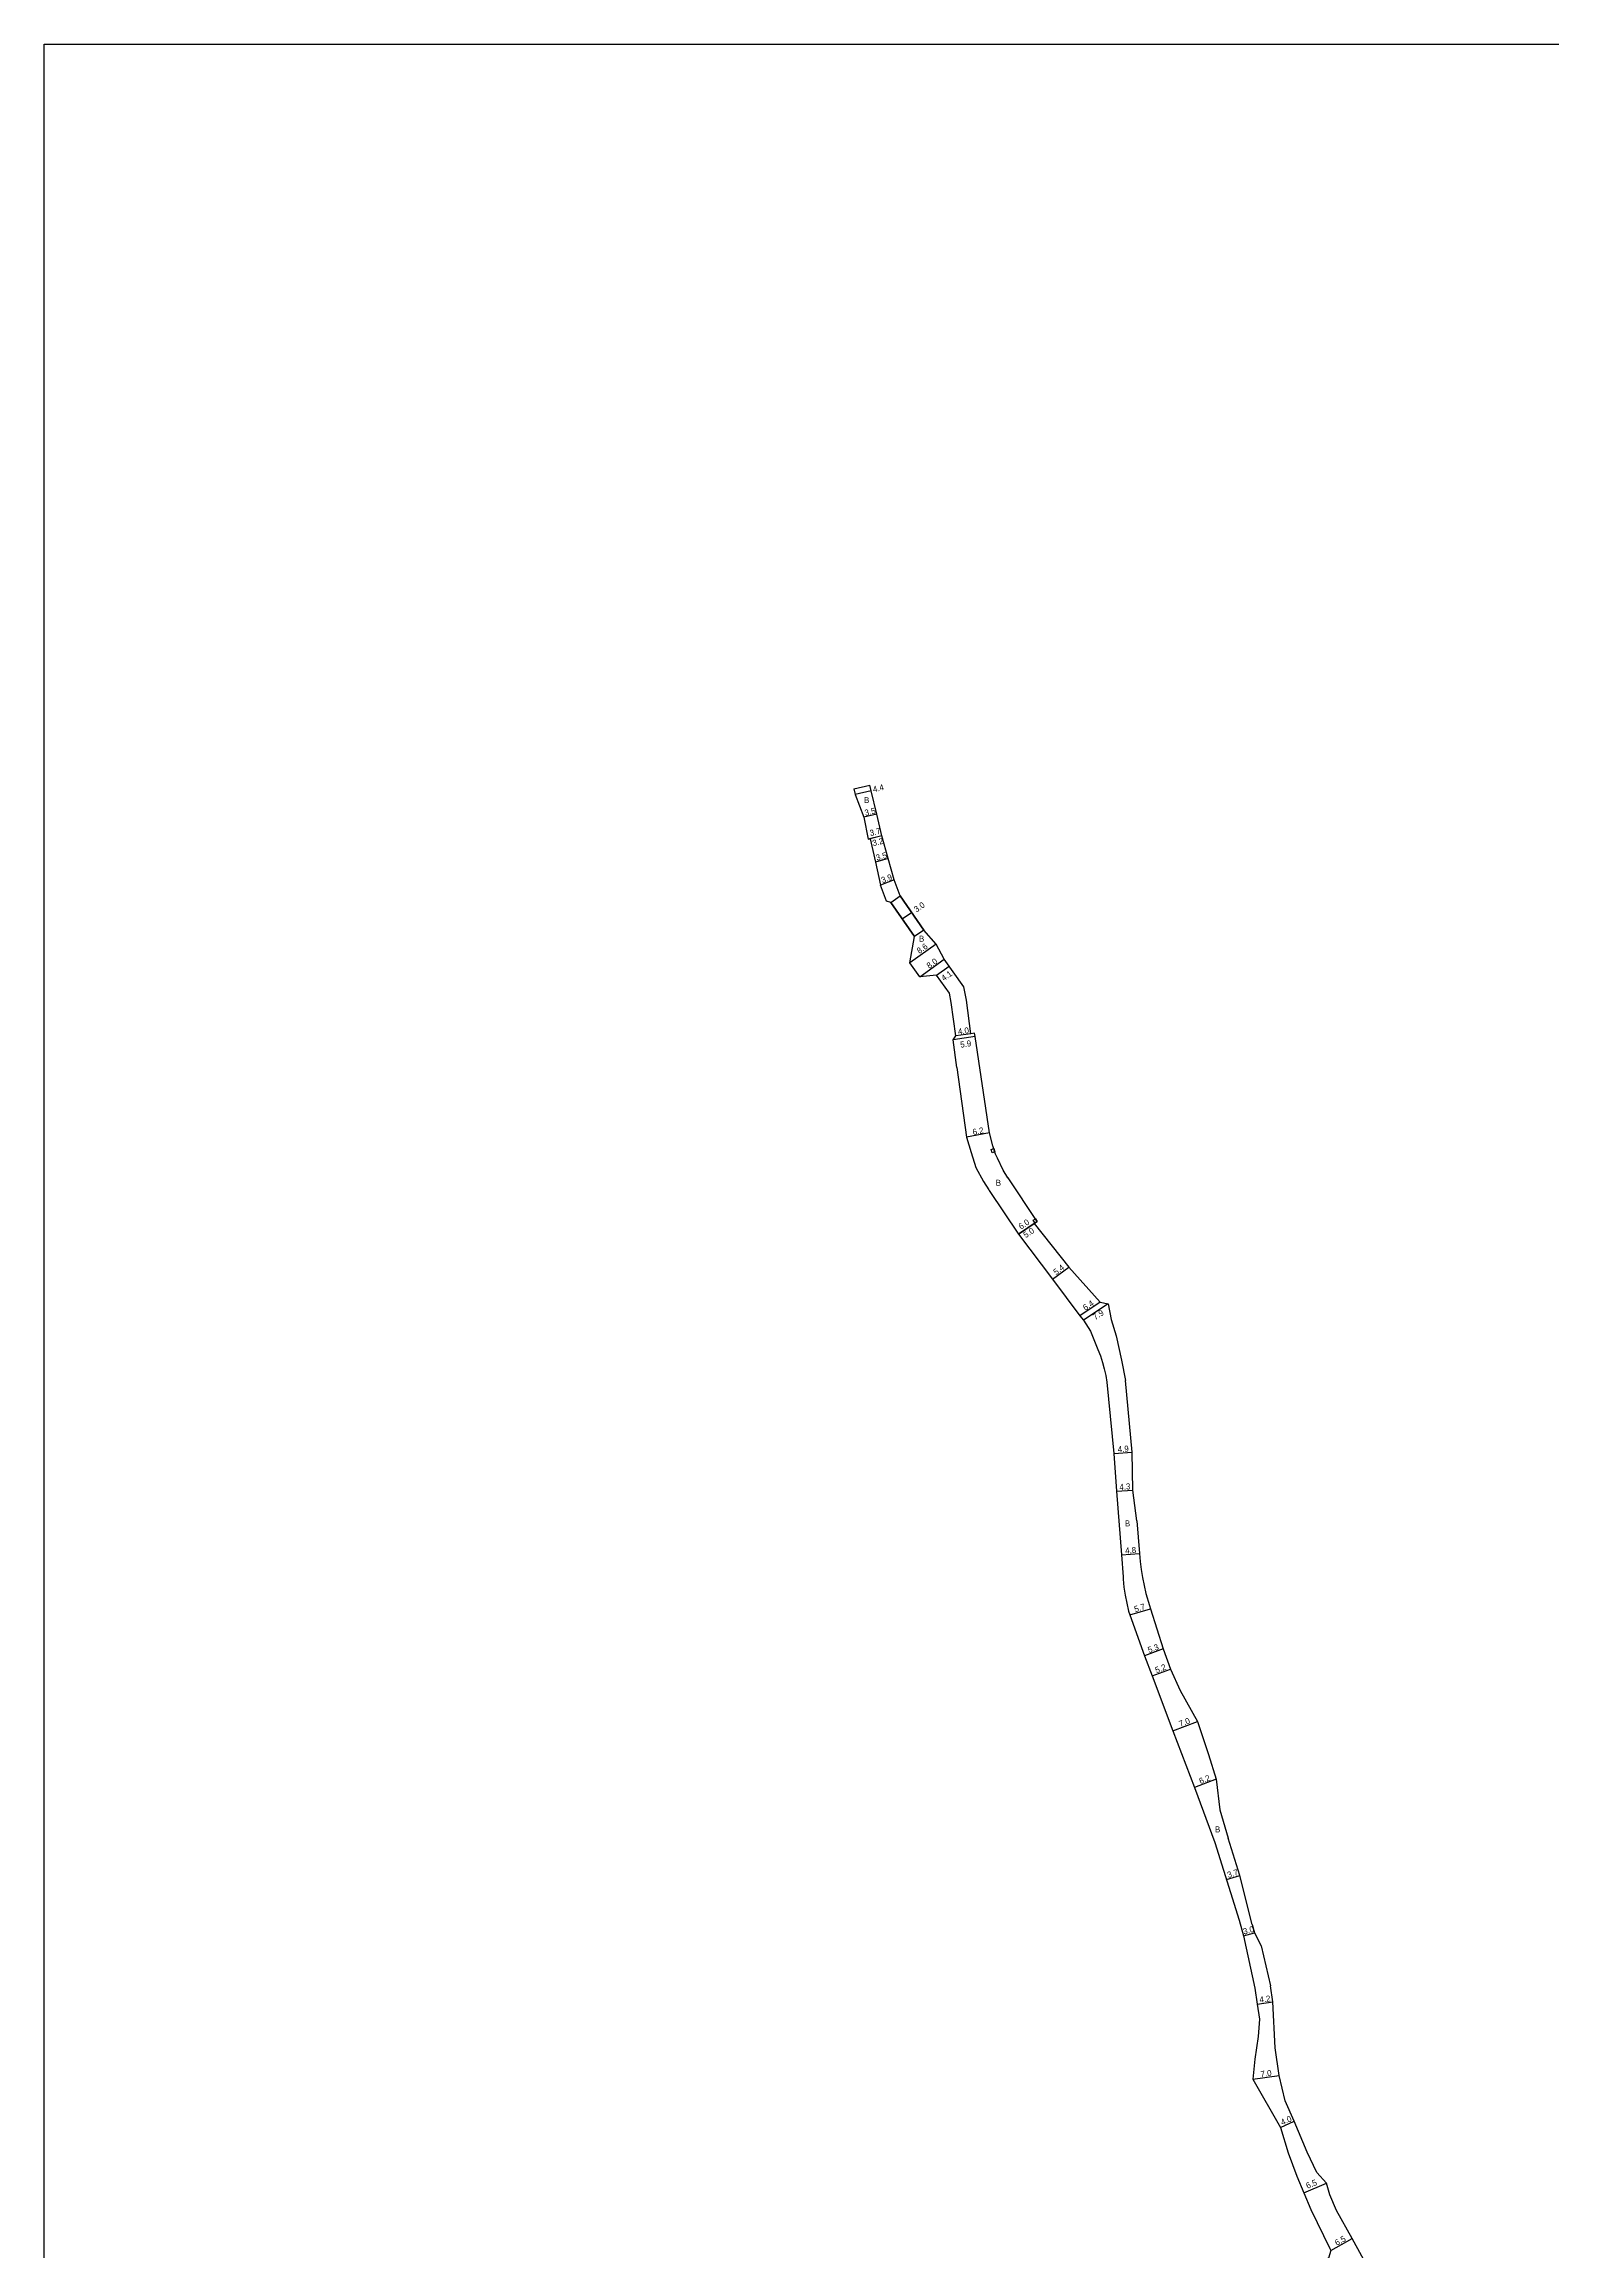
# Model space of a CAD drawing. Header units: metres. Extents: x -8000 to -4000, y -96000 to -93000.
# Drawn here: x -4800 to -4400, y -93585 to -93000 of the extents above; entities that cross this region are included whole.
import ezdxf

# ---------------------------------------------------------------- set-up
doc = ezdxf.new("R2010")
doc.units = ezdxf.units.M
doc.header["$LTSCALE"] = 2.5
for name, color, linetype in [('側溝・桝', 7, 'Continuous'), ('図郭', 7, 'Continuous'), ('幅員', 7, 'Continuous'), ('舗装', 7, 'Continuous'), ('道路', 7, 'Continuous')]:
    doc.layers.add(name, color=color, linetype=linetype)
doc.styles.get("Standard").update_dxf_attribs({"font": ''})
doc.styles.get('Standard').set_extended_font_data('@MS PGothic')

msp = doc.modelspace()

# ---------------------------------------------------------------- linework, layer by layer
at = {"layer": '側溝・桝'}
for points in [[(-4548.9, -93292.97), (-4548.24, -93292.74), (-4547.95, -93293.59), (-4548.61, -93293.82)], [(-4537.26, -93312.45), (-4537.76, -93311.7), (-4537.18, -93311.31), (-4536.68, -93312.06), (-4537.26, -93312.45)]]:
    msp.add_lwpolyline(points, close=True, dxfattribs=at)
at = {"layer": '図郭'}
msp.add_lwpolyline([(-4000, -93000), (-4000, -93600), (-4800, -93600), (-4800, -93000)], close=True, dxfattribs=at)
at = {"layer": '幅員'}
for points in [[(-4580.72, -93197.87), (-4585.01, -93198.88)], [(-4579.25, -93204.11), (-4582.66, -93204.91)], [(-4577.89, -93209.87), (-4581.49, -93210.72)], [(-4577.89, -93209.87), (-4581, -93210.61)], [(-4576.23, -93215.85), (-4579.59, -93216.82)], [(-4574.61, -93221.52), (-4578.26, -93222.89)], [(-4572.48, -93231.84), (-4570.01, -93230.15)], [(-4563.46, -93238.51), (-4570.48, -93243.47)], [(-4567.87, -93247.16), (-4561.35, -93242.53)], [(-4563.38, -93246.74), (-4560.04, -93244.37)], [(-4553.19, -93263.04), (-4559.03, -93263.87)], [(-4554.29, -93262.31), (-4558.25, -93262.88)], [(-4549.32, -93288.59), (-4555.42, -93289.74)], [(-4536.68, -93312.06), (-4541.66, -93315.4)], [(-4541.66, -93315.4), (-4537.51, -93312.61)], [(-4532.65, -93327.36), (-4528.34, -93324.11)], [(-4520.06, -93333.46), (-4525.38, -93337.02)], [(-4517.86, -93333.9), (-4524.48, -93338.21)], [(-4516.44, -93373.58), (-4511.55, -93373.21)], [(-4515.68, -93383.56), (-4511.39, -93383.23)], [(-4514.4, -93400.43), (-4509.62, -93400.07)], [(-4512.17, -93416.31), (-4506.71, -93414.69)], [(-4503.28, -93425.31), (-4508.24, -93427.17)], [(-4506.25, -93432.49), (-4501.38, -93430.66)], [(-4500.74, -93447.06), (-4494.19, -93444.57)], [(-4489.24, -93459.86), (-4495.04, -93462.06)], [(-4486.52, -93486.47), (-4482.99, -93485.36)], [(-4482.02, -93501.36), (-4479.13, -93500.57)], [(-4478.43, -93519.49), (-4474.27, -93518.91)], [(-4479.53, -93539.4), (-4472.6, -93538.44)], [(-4472.25, -93552.14), (-4468.6, -93550.51)], [(-4466.03, -93569.47), (-4460.03, -93566.97)], [(-4458.88, -93584.75), (-4453.18, -93581.61)]]:
    msp.add_lwpolyline(points, dxfattribs=at)
at = {"layer": '道路'}
for points in [[(-4585.36, -93197.38), (-4581.08, -93196.36)], [(-4585.36, -93197.38), (-4585.01, -93198.88), (-4582.66, -93204.91), (-4581.49, -93210.72), (-4581, -93210.61), (-4579.59, -93216.82), (-4578.26, -93222.89)], [(-4537.51, -93312.61), (-4536.68, -93312.06), (-4544.44, -93300.49), (-4544.47, -93300.45), (-4545.71, -93298.45), (-4547.26, -93295.3), (-4547.73, -93294.22), (-4548.5, -93292), (-4549.32, -93288.59), (-4553.19, -93263.04), (-4553.32, -93262.17), (-4554.29, -93262.31), (-4555.47, -93253.36), (-4556.15, -93249.85), (-4561.35, -93242.53), (-4563.46, -93238.51), (-4566.8, -93234.83), (-4573.02, -93225.76), (-4574.61, -93221.52), (-4576.23, -93215.85), (-4577.89, -93209.87), (-4579.25, -93204.11), (-4580.72, -93197.87), (-4581.08, -93196.36)], [(-4563.38, -93246.74), (-4567.87, -93247.16), (-4570.48, -93243.47), (-4569.27, -93236.52), (-4575.5, -93227.46), (-4576.68, -93227.12), (-4578.26, -93222.89)], [(-4575.5, -93227.46), (-4569.27, -93236.52)], [(-4566.8, -93234.83), (-4573.02, -93225.76)], [(-4557.98, -93271.24), (-4559.03, -93263.87), (-4558.25, -93262.88), (-4559.51, -93254.04), (-4560, -93251.5), (-4563.38, -93246.74)], [(-4557.98, -93271.24), (-4555.42, -93289.74), (-4554.24, -93293.77), (-4552.95, -93297.76), (-4550.93, -93301.43), (-4549.52, -93303.7), (-4549.42, -93303.84), (-4541.66, -93315.4), (-4532.65, -93327.36)], [(-4537.51, -93312.61), (-4528.34, -93324.11)], [(-4532.65, -93327.36), (-4525.38, -93337.02), (-4524.48, -93338.21)], [(-4528.34, -93324.11), (-4520.06, -93333.46), (-4517.86, -93333.9), (-4517.14, -93338.06)], [(-4524.48, -93338.21), (-4522.59, -93341.12), (-4520.6, -93345.99), (-4519.97, -93347.68), (-4519.41, -93349.39), (-4518.94, -93351.12), (-4518.56, -93352.88), (-4518.26, -93354.66), (-4517.79, -93359.15)], [(-4517.14, -93338.06), (-4515.81, -93342.39), (-4514.37, -93348.84), (-4513.33, -93354.23)], [(-4510.28, -93391.39), (-4511.39, -93383.23), (-4511.55, -93373.21), (-4513.33, -93354.23)], [(-4517.79, -93359.15), (-4516.44, -93373.58), (-4515.68, -93383.56), (-4514.4, -93400.43), (-4513.96, -93406.27), (-4513.92, -93406.88), (-4513.71, -93409.01), (-4513.39, -93411.12), (-4512.98, -93413.21), (-4512.48, -93415.29), (-4512.17, -93416.31), (-4508.24, -93427.17), (-4506.25, -93432.49), (-4500.74, -93447.06), (-4495.04, -93462.06), (-4489.61, -93476.66), (-4483.15, -93497.19), (-4482.02, -93501.36), (-4479.02, -93515.24), (-4478.43, -93519.49)], [(-4510.28, -93391.39), (-4509.62, -93400.07), (-4509.42, -93402.2), (-4509.15, -93404.32), (-4508.8, -93406.43), (-4508.37, -93408.53), (-4507.88, -93410.61), (-4506.97, -93413.8), (-4506.71, -93414.69), (-4503.28, -93425.31), (-4501.38, -93430.66), (-4498.84, -93436.35), (-4494.19, -93444.57)], [(-4494.19, -93444.57), (-4491.34, -93453.32), (-4489.24, -93459.86), (-4488.33, -93467.95), (-4486.11, -93475.47)], [(-4479.72, -93498.39), (-4482.99, -93485.36), (-4486.11, -93475.47)], [(-4479.72, -93498.39), (-4479.13, -93500.57), (-4477.31, -93504.07), (-4474.86, -93514.66)], [(-4441.7, -93600), (-4443.86, -93597.59), (-4445.22, -93595.62), (-4450.62, -93586.27), (-4453.18, -93581.61), (-4457.32, -93574.18), (-4459.11, -93570.05), (-4460.03, -93566.97), (-4462.58, -93564.08), (-4465.12, -93558.75), (-4468.6, -93550.51), (-4471.01, -93545.12), (-4472.6, -93538.44), (-4473.63, -93531.03), (-4474.27, -93518.91), (-4474.86, -93514.66)], [(-4478.43, -93519.49), (-4477.8, -93523.49), (-4478.13, -93528.02), (-4479, -93534.03), (-4479.53, -93539.4), (-4472.25, -93552.14), (-4470.14, -93558.89), (-4467.87, -93565.06), (-4464.19, -93573.89), (-4459.14, -93584.25), (-4458.88, -93584.75), (-4459.44, -93586.77), (-4474.82, -93596.11), (-4480.87, -93599.9), (-4481.04, -93600)]]:
    msp.add_lwpolyline(points, dxfattribs=at)
msp.add_lwpolyline([(-4573.02, -93225.76), (-4566.8, -93234.83), (-4569.27, -93236.52), (-4575.5, -93227.46)], close=True, dxfattribs=at)

# ---------------------------------------------------------------- texts
at = {"layer": '幅員'}
for s, rotation, p in [('4.4', 13.29116, (-4580.07, -93198.32)), ('3.5', 13.29116, (-4582.26, -93204.56)), ('3.7', 13.29116, (-4580.91, -93209.91)), ('3.2', 13.29116, (-4580.21, -93212.57)), ('3.5', 15.93831, (-4579.21, -93216.45)), ('3.9', 20.51286, (-4577.72, -93222.42)), ('3.0', 34.47953, (-4568.72, -93230.19)), ('8.6', 35.26431, (-4567.94, -93241.17)), ('8.0', 35.37601, (-4565.32, -93245.13)), ('4.1', 35.42953, (-4561.45, -93248.42)), ('4.0', 8.14356, (-4557.61, -93262.53)), ('5.9', 8.67872, (-4556.99, -93266)), ('6.2', 10.77945, (-4553.67, -93289.16)), ('6.0', 33.88747, (-4541, -93314.24)), ('5.0', 33.88747, (-4539.73, -93316.49)), ('5.4', 36.98762, (-4531.69, -93326.32)), ('6.4', 33.8207, (-4523.94, -93335.75)), ('7.9', 33.0463, (-4521.31, -93338.23)), ('4.9', 4.32708, (-4515.3, -93373.24)), ('4.3', 4.32708, (-4514.85, -93383.24)), ('4.8', 4.32708, (-4513.33, -93400.1)), ('5.7', 16.47515, (-4510.73, -93415.62)), ('5.3', 20.52451, (-4507.05, -93426.46)), ('5.2', 20.52451, (-4505.1, -93431.79)), ('7.0', 20.8024, (-4498.75, -93446.03)), ('6.2', 20.8024, (-4493.42, -93461.18)), ('3.7', 17.47252, (-4486.04, -93486.06)), ('3.0', 15.12991, (-4481.89, -93501.06)), ('4.2', 7.94085, (-4477.67, -93519.13)), ('7.0', 7.94761, (-4477.37, -93538.85)), ('4.0', 24.09215, (-4471.73, -93551.64)), ('6.5', 22.62355, (-4465.05, -93568.46)), ('6.5', 28.82862, (-4457.27, -93583.57))]:
    msp.add_text(s, height=1.6, rotation=rotation, dxfattribs=at).set_placement(p)
at = {"layer": '舗装'}
for p in [(-4582.63, -93201.15), (-4568.05, -93237.88), (-4547.7, -93302.59), (-4513.47, -93392.86), (-4489.57, -93473.95)]:
    msp.add_text('B', height=1.6, dxfattribs=at).set_placement(p)

doc.saveas('drawing.dxf')
